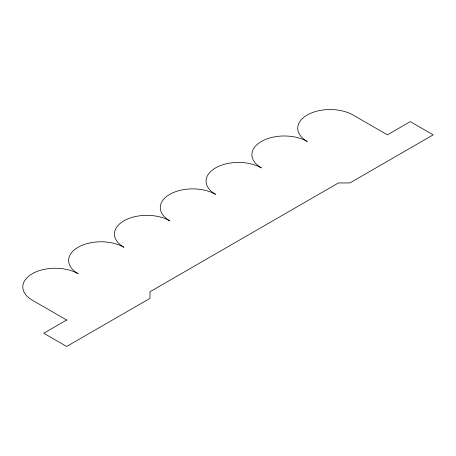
<?xml version="1.0" encoding="UTF-8"?>
<svg xmlns="http://www.w3.org/2000/svg" width="456" height="456" viewBox="0 0 456 456"><rect width="100%" height="100%" fill="white"/><g stroke="black" fill="none" stroke-linecap="round" stroke-linejoin="round"><path stroke-width="0.68" d="M66.656 320.021L43.742 333.245L66.656 346.469L149.967 298.372L149.967 291.76L338.432 182.947L349.889 182.947L433.2 134.845L410.292 121.621L387.383 134.845L353.018 115.009A32.399 18.707 0 0 0 307.202 115.009A32.399 18.707 0 0 0 307.202 141.463A32.399 18.707 0 0 0 261.379 141.463A32.399 18.707 0 0 0 261.379 167.911A32.399 18.707 0 0 0 215.563 167.911A32.399 18.707 0 0 0 215.563 194.364A32.399 18.707 0 0 0 169.746 194.364A32.399 18.707 0 0 0 169.746 220.818A32.399 18.707 0 0 0 123.924 220.818A32.399 18.707 0 0 0 123.924 247.272A32.399 18.707 0 0 0 78.107 247.272A32.399 18.707 0 0 0 78.107 273.725A32.399 18.707 0 0 0 32.29 273.725A32.399 18.707 0 0 0 32.29 300.179L66.656 320.021"/></g></svg>
